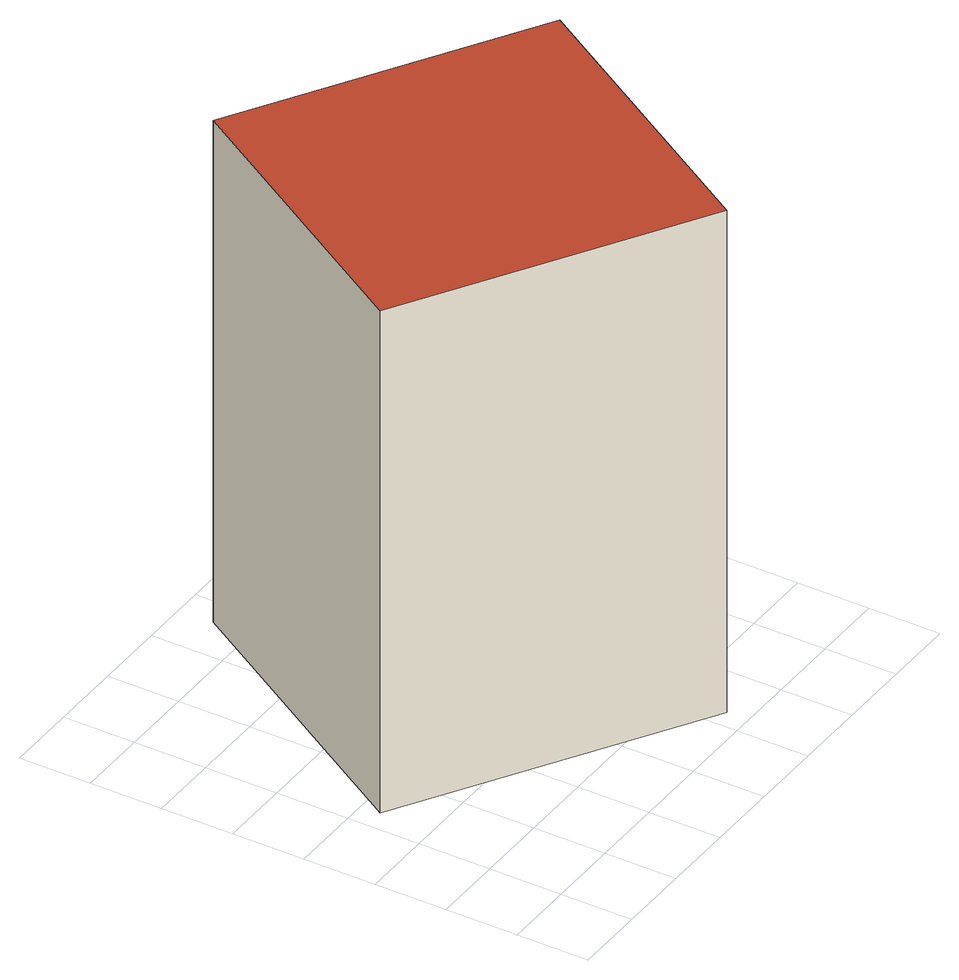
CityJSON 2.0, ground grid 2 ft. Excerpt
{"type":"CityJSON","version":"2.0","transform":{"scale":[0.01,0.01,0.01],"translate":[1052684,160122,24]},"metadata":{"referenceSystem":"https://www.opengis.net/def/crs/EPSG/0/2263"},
"CityObjects":{
"building1":{"type":"Building","attributes":{"name":"Bldg_1210009031","BIN":"4438991"},"geometry":[{"type":"MultiSurface","lod":"2","boundaries":[[[0,1,2,3]],[[4,5,6,7]],[[3,2,7,6]],[[0,3,6,5]],[[1,0,5,4]],[[2,1,4,7]]],"semantics":{"surfaces":[{"type":"RoofSurface","BIN":"4438991"},{"type":"GroundSurface"},{"type":"WallSurface"}],"values":[0,1,2,2,2,2]}}]}
},
"vertices":[
[526,1304,1492],[62,546,1492],[854,61,1492],[1318,819,1492],[62,546,24],[526,1304,24],[1318,819,24],[854,61,24]
]}
